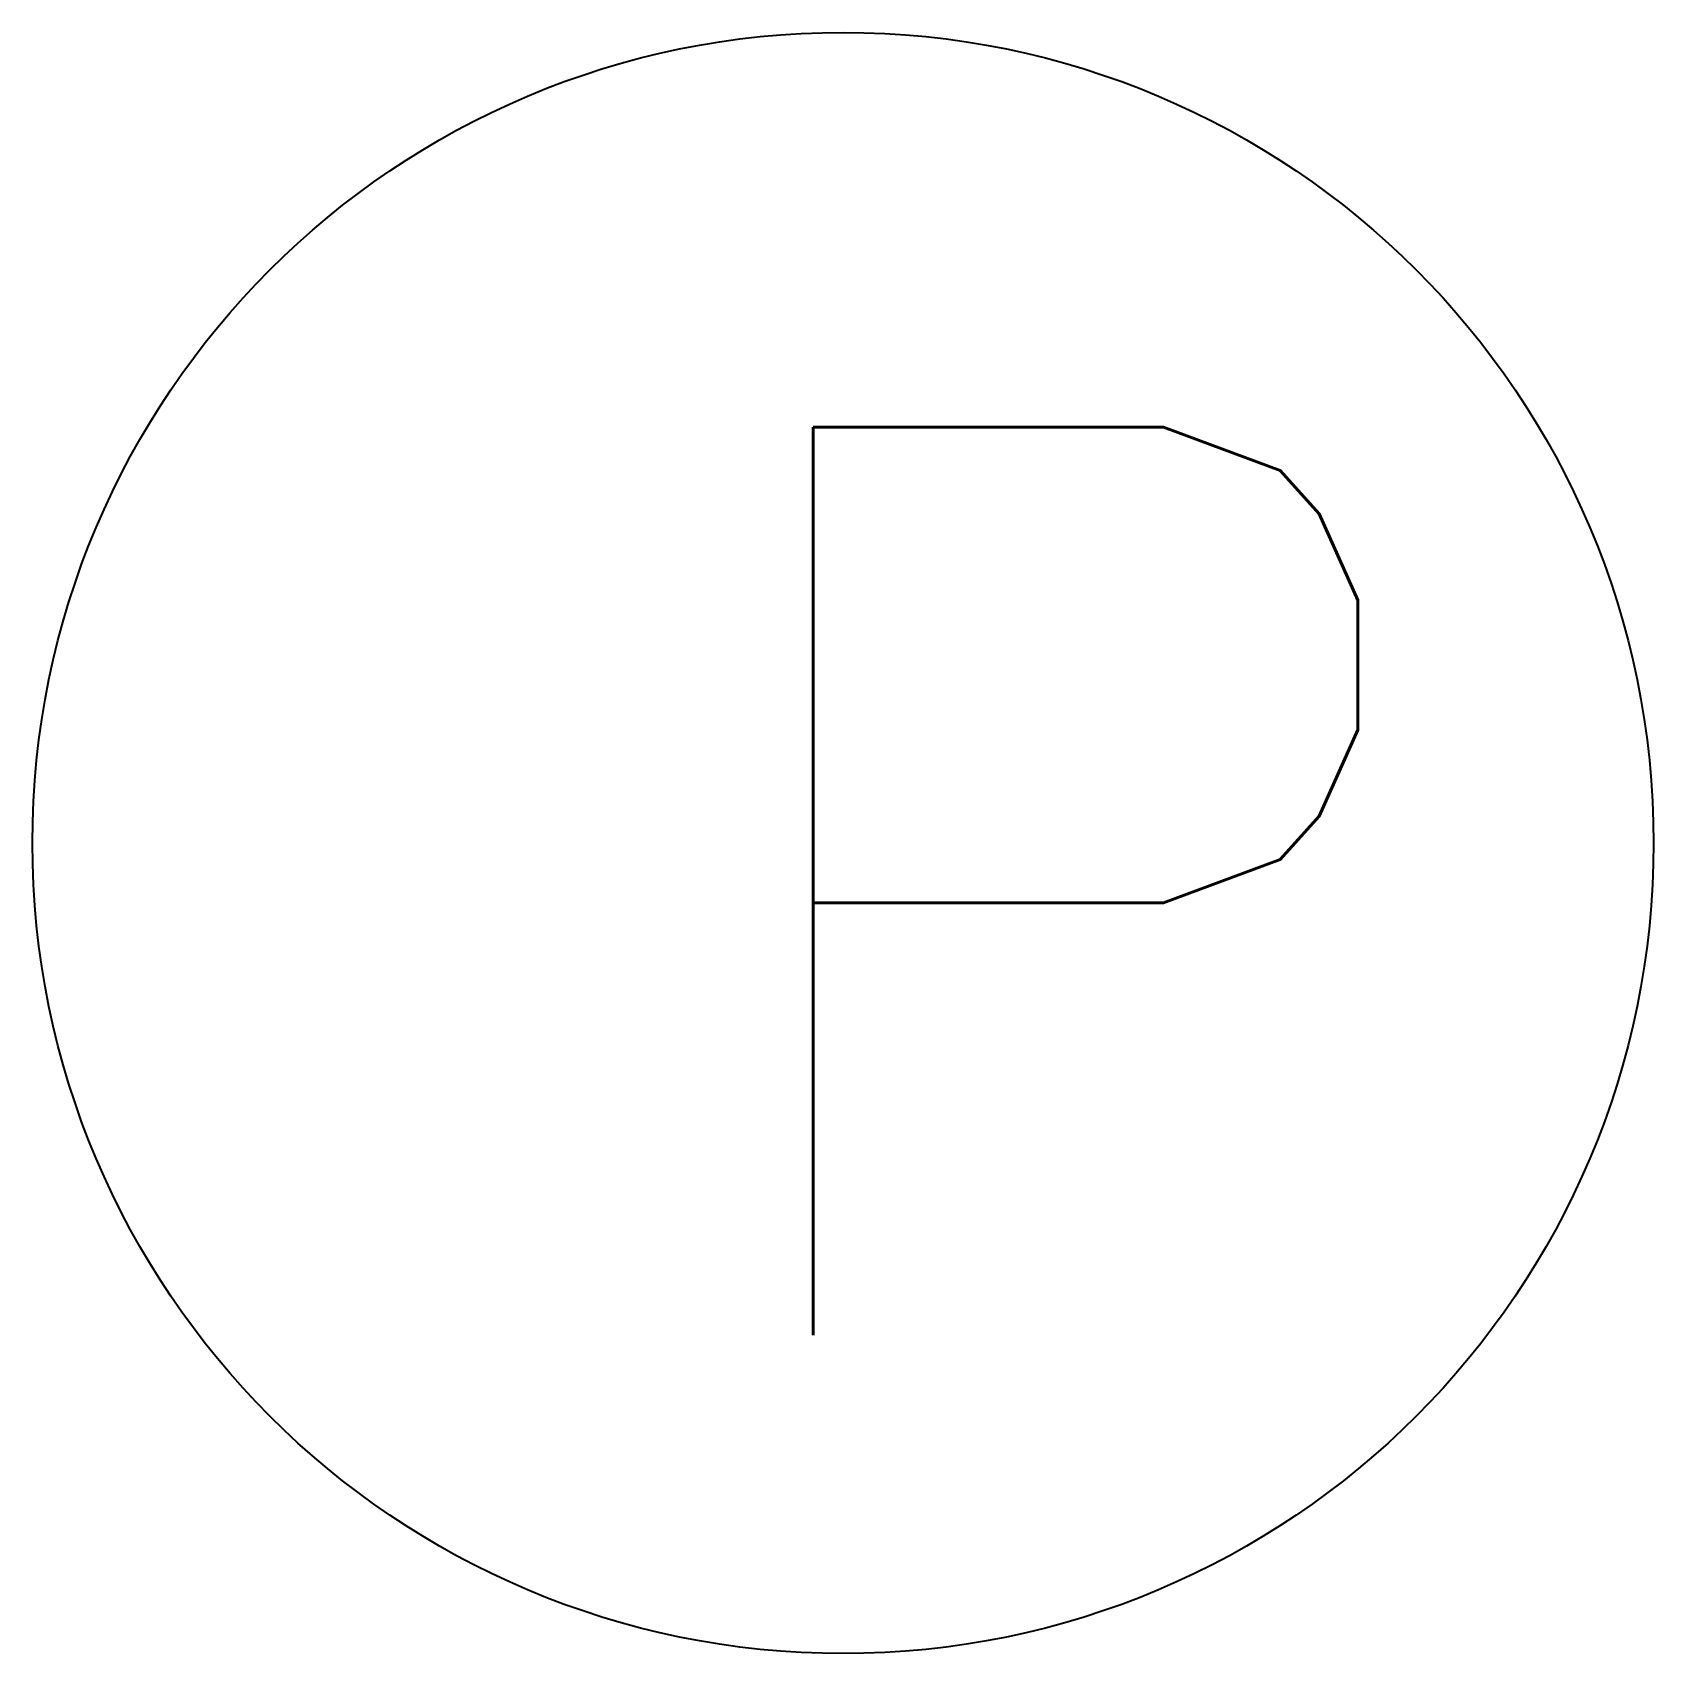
# Model space of a CAD drawing. Header units: metres. Extents: x 315.77 to 318.27, y 210.98 to 213.48.
import ezdxf

# ---------------------------------------------------------------- set-up
doc = ezdxf.new("R2010")
doc.units = ezdxf.units.M
doc.header["$MEASUREMENT"] = 0
doc.layers.get('0').update_dxf_attribs({"linetype": 'CONTINUOUS'})
doc.styles.get("Standard").update_dxf_attribs({"font": 'Simplex.shx'})

msp = doc.modelspace()

# ---------------------------------------------------------------- linework, layer by layer
at = {"color": 72}
msp.add_circle((317.0226, 212.2336), 1.25, dxfattribs=at)

# ---------------------------------------------------------------- texts
msp.add_text('P', height=1.4, dxfattribs=at).set_placement((316.7367, 211.4748))

doc.saveas('drawing.dxf')
